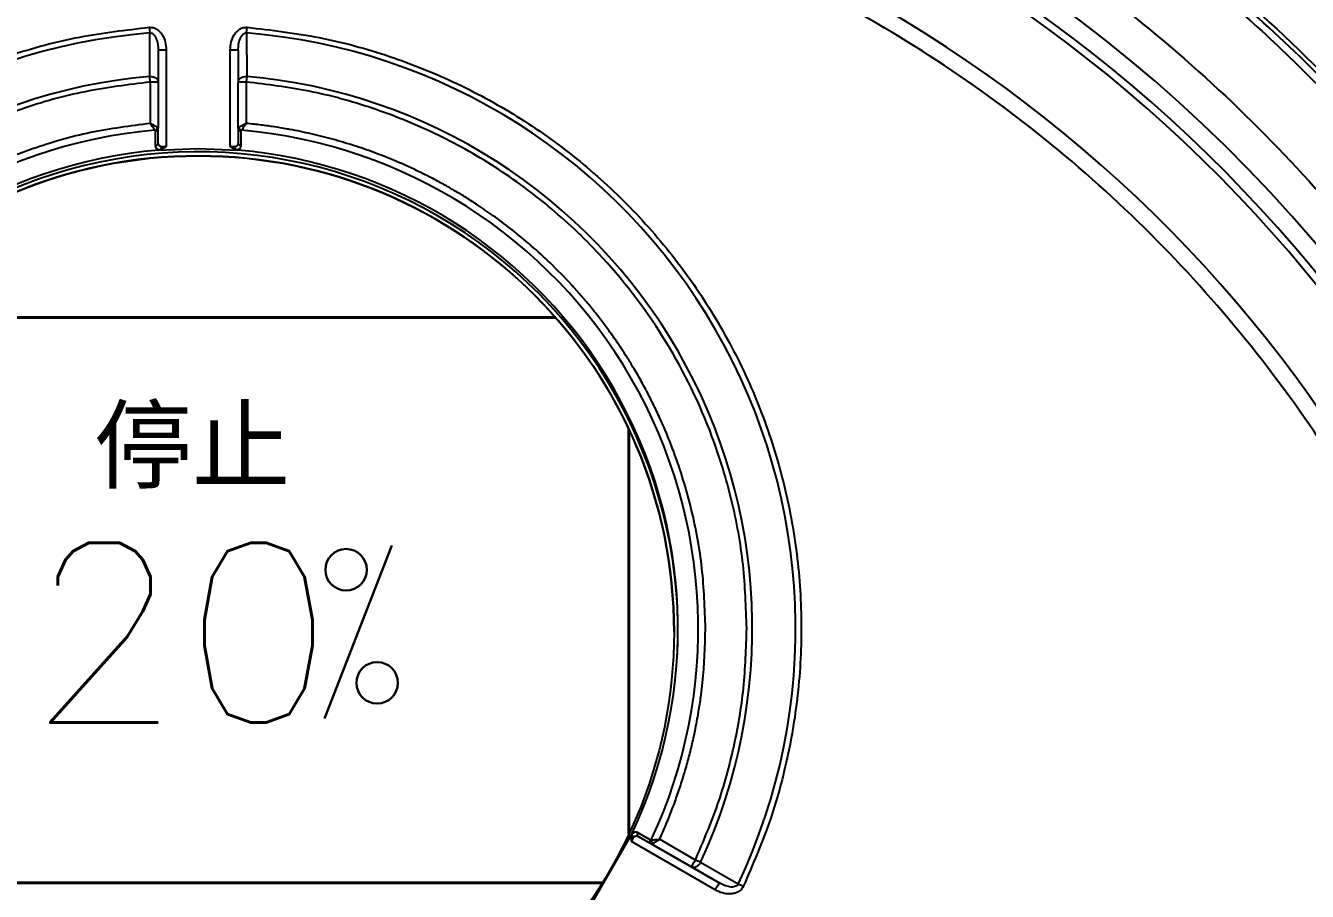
# Model space of a CAD drawing. Header units: millimetres. Extents: x 2379 to 4059, y 879 to 2067.
# Drawn here: x 2836.8 to 2916.9, y 1804.3 to 1858.5 of the extents above; entities that cross this region are included whole.
import ezdxf

# ---------------------------------------------------------------- set-up
doc = ezdxf.new("R2010")
doc.units = ezdxf.units.MM
for name, color, linetype, lineweight in [('AM_5', 3, 'Continuous', 25), ('DIM', 4, 'Continuous', 13), ('标注', 3, 'Continuous', 13), ('粗实线', 7, 'Continuous', 40)]:
    doc.layers.add(name, color=color, linetype=linetype, lineweight=lineweight)
doc.styles.add('01', font='txt.shx')
doc.styles.add('SLDTEXTSTYLE1', font='txt.shx', dxfattribs={"width": 0.7, "bigfont": 'gbcbig.shx'})
doc.dimstyles.new('SLDDIMSTYLE12$0', dxfattribs={"dimtxt": 12, "dimasz": 10, "dimexe": 0, "dimexo": 0.0625, "dimgap": 0.875, "dimtad": 1, "dimdec": 1, "dimlfac": 1.8, "dimrnd": 1e-09, "dimzin": 12, "dimdsep": 46, "dimtxsty": 'SLDTEXTSTYLE1', "dimcen": 0.09, "dimdle": 8.16, "dimclrd": 3, "dimclre": 3, "dimadec": 0, "dimazin": 3, "dimtfac": 1, "dimtdec": 1, "dimtofl": 0, "dimtmove": 0, "dimatfit": 3, "dimfxl": 0, "dimfrac": 2, "dimtolj": 1, "dimlwd": 5, "dimlwe": 5, "dimarcsym": 0})

# ---------------------------------------------------------------- blocks, each defined once
blk = doc.blocks.new('*D38')
at = {"layer": 'AM_5', "color": 3, "lineweight": 5, "transparency": 16777216}
blk.add_line((2903.844, 1984.107), (3083.673, 1984.107), dxfattribs=at)
at = {"layer": 'AM_5', "color": 3, "linetype": 'Continuous', "lineweight": 5, "transparency": 16777216}
for p, q in [((3083.673, 1974.107), (3083.673, 1695.367)), ((2950.845, 1685.367), (3083.673, 1685.367))]:
    blk.add_line(p, q, dxfattribs=at)
at = {"layer": 'AM_5', "color": 3, "transparency": 16777216}
for points in [[(3082.007, 1974.107), (3085.34, 1974.107), (3083.673, 1984.107)], [(3082.007, 1695.367), (3085.34, 1695.367), (3083.673, 1685.367)]]:
    blk.add_solid(points, dxfattribs=at)
at = {"layer": 'Defpoints', "color": 0, "transparency": 16777216}
for p in [(2903.781, 1984.107), (2950.782, 1685.367), (3083.673, 1685.367)]:
    blk.add_point(p, dxfattribs=at)
at = {"layer": 'AM_5', "color": 0, "transparency": 16777216, "insert": (3076.798, 1834.737), "char_height": 12, "attachment_point": 5, "rotation": 90, "style": 'SLDTEXTSTYLE1'}
blk.add_mtext('\\A1;300', dxfattribs=at)

msp = doc.modelspace()

# ---------------------------------------------------------------- linework, layer by layer
at = {"color": 7, "linetype": 'Continuous', "lineweight": 25}
for p, q in [((2844.506, 1858.374), (2844.535, 1858.022)), ((2844.532, 1855.305), (2844.535, 1858.022)), ((2850.592, 1858.022), (2850.621, 1858.374)), ((2850.592, 1858.022), (2850.594, 1855.305)), ((2845.063, 1856.96), (2845.063, 1854.953)), ((2845.563, 1856.96), (2845.563, 1850.925)), ((2849.563, 1850.925), (2849.563, 1856.96)), ((2850.063, 1856.96), (2850.063, 1854.953)), ((2844.563, 1854.953), (2844.532, 1855.305)), ((2850.594, 1855.305), (2850.563, 1854.953)), ((2844.563, 1854.953), (2844.563, 1852.366)), ((2845.063, 1854.953), (2845.063, 1852.061)), ((2850.063, 1852.061), (2850.063, 1854.953)), ((2850.563, 1854.953), (2850.563, 1852.366)), ((2845.063, 1851.125), (2845.063, 1852.061)), ((2850.063, 1852.061), (2850.063, 1851.125)), ((2844.879, 1851.881), (2844.879, 1850.945)), ((2850.247, 1850.945), (2850.248, 1851.881)), ((2845.09, 1850.689), (2847.563, 1850.791)), ((2847.563, 1850.791), (2850.037, 1850.689)), ((2877.313, 1820.554), (2877.313, 1820.554)), ((2874.692, 1807.984), (2872.219, 1803.7)), ((2875.83, 1807.571), (2875.019, 1808.039)), ((2879.886, 1804.439), (2874.66, 1807.456)), ((2875.05, 1807.805), (2875.058, 1807.808)), ((2875.083, 1807.789), (2875.894, 1807.321)), ((2875.083, 1807.789), (2880.136, 1804.872)), ((2875.868, 1807.34), (2875.897, 1807.321)), ((2878.398, 1805.876), (2875.894, 1807.321)), ((2878.648, 1806.309), (2876.408, 1807.602)), ((2880.136, 1804.872), (2878.398, 1805.876)), ((2881.32, 1804.799), (2878.969, 1806.159)), ((2880.467, 1804.716), (2880.136, 1804.872))]:
    msp.add_line(p, q, dxfattribs=at)
at = {"color": 7, "linetype": 'Continuous', "lineweight": 25, "flags": 128}
for points in [[(2845.063, 1856.96), (2845.073, 1856.96), (2845.101, 1856.96), (2845.148, 1856.96), (2845.21, 1856.96), (2845.286, 1856.96), (2845.372, 1856.96), (2845.466, 1856.96), (2845.563, 1856.96)], [(2849.563, 1856.96), (2849.661, 1856.96), (2849.755, 1856.96), (2849.841, 1856.96), (2849.917, 1856.96), (2849.979, 1856.96), (2850.025, 1856.96), (2850.054, 1856.96), (2850.063, 1856.96)], [(2845.063, 1854.953), (2845.054, 1854.953), (2845.025, 1854.953), (2844.979, 1854.953), (2844.917, 1854.953), (2844.841, 1854.953), (2844.755, 1854.953), (2844.661, 1854.953), (2844.563, 1854.953)], [(2850.563, 1854.953), (2850.466, 1854.953), (2850.372, 1854.953), (2850.286, 1854.953), (2850.21, 1854.953), (2850.148, 1854.953), (2850.101, 1854.953), (2850.073, 1854.953), (2850.063, 1854.953)], [(2878.398, 1805.876), (2878.403, 1805.884), (2878.417, 1805.908), (2878.44, 1805.948), (2878.471, 1806.002), (2878.509, 1806.068), (2878.552, 1806.143), (2878.599, 1806.224), (2878.648, 1806.309)], [(2878.969, 1806.159), (2878.936, 1806.175), (2878.9, 1806.191), (2878.862, 1806.209), (2878.821, 1806.228), (2878.78, 1806.247), (2878.736, 1806.267), (2878.692, 1806.288), (2878.648, 1806.309)], [(2880.136, 1804.872), (2880.132, 1804.864), (2880.117, 1804.839), (2880.094, 1804.799), (2880.063, 1804.745), (2880.025, 1804.679), (2879.982, 1804.605), (2879.935, 1804.523), (2879.886, 1804.439)], [(2881.64, 1804.647), (2881.596, 1804.668), (2881.552, 1804.689), (2881.509, 1804.71), (2881.467, 1804.729), (2881.427, 1804.748), (2881.389, 1804.766), (2881.353, 1804.783), (2881.32, 1804.799)]]:
    msp.add_lwpolyline(points, dxfattribs=at)
at = {"color": 7, "linetype": 'Continuous', "lineweight": 25}
msp.add_circle((2847.563, 1820.586), 29.75, dxfattribs=at)
for centre, radius, start, end in [((2847.563, 1785.791), 91.48, 295.79271, 180), ((2847.563, 1785.791), 90.341, 353.64897, 186.35103), ((2847.563, 1785.791), 89.875, 353.64897, 186.35103), ((2847.563, 1785.791), 85.319, 353.33017, 186.66983), ((2847.563, 1820.791), 37.354, 94.65071, 205.34929), ((2847.563, 1820.791), 37.354, 334.65071, 85.34929), ((2847.563, 1820.791), 34.646, 95.01875, 204.98125), ((2847.563, 1820.791), 34.646, 335.01875, 84.98125), ((2844.792, 1852.158), 0.229, 285.08159, 349.89545), ((2844.874, 1852.07), 0.19, 271.48934, 357.31235), ((2850.253, 1852.07), 0.19, 182.68765, 268.51066), ((2850.335, 1852.158), 0.229, 190.10455, 254.91841), ((2847.563, 1820.791), 31.264, 94.97704, 205.02296), ((2847.563, 1820.791), 31.264, 334.97704, 85.02296), ((2847.563, 1820.791), 30, 94.72923, 205.27077), ((2847.563, 1820.586), 30, 357.22072, 180), ((2844.874, 1851.134), 0.189, 271.61717, 357.31776), ((2847.563, 1820.791), 30, 334.72923, 85.27077), ((2850.253, 1851.134), 0.189, 182.6801, 268.38296), ((2847.563, 1820.586), 29.75, 0, 179.93876), ((2875.186, 1807.949), 0.189, 151.61704, 237.31779), ((2875.996, 1807.481), 0.19, 151.48921, 237.31239), ((2876.114, 1807.508), 0.229, 165.08163, 229.89541)]:
    msp.add_arc(centre, radius, start, end, dxfattribs=at)
for points in [[(2858.353, 1883.466), (2862.004, 1882.942), (2869.308, 1881.894), (2879.951, 1878.774), (2890.194, 1874.566), (2899.895, 1869.211), (2908.934, 1862.806), (2917.196, 1855.425), (2924.577, 1847.163), (2930.982, 1838.123), (2936.337, 1828.423), (2940.545, 1818.18), (2943.665, 1807.536), (2944.713, 1800.233), (2945.237, 1796.581)], [(2864.895, 1883.263), (2868.19, 1882.577), (2874.778, 1881.204), (2884.33, 1877.883), (2893.514, 1873.679), (2902.217, 1868.544), (2910.353, 1862.554), (2917.838, 1855.767), (2924.593, 1848.253), (2930.548, 1840.091), (2935.646, 1831.366), (2939.811, 1822.165), (2943.091, 1812.599), (2944.435, 1806.004), (2945.108, 1802.707)], [(2753.823, 1785.792), (2753.91, 1788.86), (2754.084, 1794.995), (2755.487, 1804.109), (2757.712, 1813.047), (2760.82, 1821.723), (2764.759, 1830.052), (2769.496, 1837.955), (2774.985, 1845.356), (2781.172, 1852.183), (2787.999, 1858.371), (2795.4, 1863.86), (2803.303, 1868.597), (2811.633, 1872.535), (2820.308, 1875.643), (2829.246, 1877.868), (2838.36, 1879.271), (2844.496, 1879.445), (2847.563, 1879.532)], [(2847.563, 1879.532), (2850.631, 1879.445), (2856.766, 1879.271), (2865.881, 1877.868), (2874.819, 1875.643), (2883.494, 1872.535), (2891.823, 1868.597), (2899.727, 1863.86), (2907.127, 1858.371), (2913.954, 1852.183), (2920.142, 1845.356), (2925.631, 1837.955), (2930.368, 1830.052), (2934.307, 1821.723), (2937.415, 1813.047), (2939.64, 1804.109), (2941.043, 1794.995), (2941.217, 1788.86), (2941.304, 1785.792)], [(2847.563, 1870.078), (2844.601, 1869.987), (2838.675, 1869.807), (2829.886, 1868.352), (2821.293, 1866.047), (2812.992, 1862.832), (2805.075, 1858.766), (2797.63, 1853.889), (2790.74, 1848.255), (2784.481, 1841.927), (2778.923, 1834.975), (2774.127, 1827.477), (2770.147, 1819.516), (2767.029, 1811.18), (2764.8, 1802.562), (2763.508, 1793.76), (2763.084, 1784.861), (2763.593, 1778.955), (2763.847, 1776.001)], [(2931.279, 1776.001), (2931.534, 1778.955), (2932.043, 1784.861), (2931.618, 1793.76), (2930.327, 1802.562), (2928.098, 1811.18), (2924.98, 1819.516), (2921, 1827.477), (2916.204, 1834.975), (2910.646, 1841.927), (2904.387, 1848.255), (2897.497, 1853.889), (2890.052, 1858.766), (2882.135, 1862.832), (2873.834, 1866.047), (2865.241, 1868.352), (2856.451, 1869.807), (2850.526, 1869.987), (2847.563, 1870.078)], [(2922.201, 1850.435), (2920.625, 1852.19), (2917.472, 1855.701), (2913.961, 1858.854), (2912.206, 1860.43)], [(2850.621, 1858.374), (2852.129, 1858.198), (2855.146, 1857.847), (2859.549, 1856.633), (2863.781, 1854.936), (2867.775, 1852.732), (2871.476, 1850.065), (2874.828, 1846.971), (2877.783, 1843.496), (2880.298, 1839.691), (2882.336, 1835.61), (2883.868, 1831.313), (2884.871, 1826.863), (2885.331, 1822.325), (2885.242, 1817.763), (2884.596, 1813.25), (2883.446, 1808.83), (2882.242, 1806.042), (2881.64, 1804.647)], [(2844.563, 1854.953), (2843.202, 1854.785), (2840.478, 1854.451), (2836.506, 1853.333), (2832.69, 1851.784), (2829.089, 1849.779), (2825.753, 1847.361), (2822.73, 1844.56), (2820.064, 1841.418), (2817.794, 1837.979), (2815.951, 1834.293), (2814.562, 1830.413), (2813.648, 1826.395), (2813.221, 1822.296), (2813.286, 1818.175), (2813.852, 1814.096), (2814.871, 1810.097), (2815.943, 1807.571), (2816.479, 1806.309)], [(2844.563, 1852.366), (2843.314, 1852.204), (2840.816, 1851.88), (2837.176, 1850.833), (2833.68, 1849.394), (2830.381, 1847.54), (2827.326, 1845.311), (2824.557, 1842.733), (2822.113, 1839.845), (2820.03, 1836.687), (2818.337, 1833.305), (2817.058, 1829.745), (2816.21, 1826.058), (2815.807, 1822.297), (2815.851, 1818.513), (2816.352, 1814.766), (2817.266, 1811.09), (2818.234, 1808.764), (2818.718, 1807.602)], [(2845.563, 1850.925), (2845.506, 1850.919), (2845.392, 1850.909), (2845.297, 1850.898), (2845.249, 1850.892)], [(2849.878, 1850.892), (2849.83, 1850.898), (2849.735, 1850.909), (2849.621, 1850.919), (2849.563, 1850.925)], [(2874.66, 1807.456), (2874.684, 1807.509), (2874.732, 1807.613), (2874.77, 1807.701), (2874.789, 1807.745)]]:
    msp.add_open_spline(points, degree=3, dxfattribs=at)
for points, knots in [([(2809.856, 1820.791), (2809.906, 1822.255), (2810.006, 1825.225), (2810.829, 1829.676), (2812.187, 1834.128), (2814.146, 1838.479), (2816.688, 1842.62), (2819.763, 1846.422), (2823.302, 1849.795), (2827.223, 1852.664), (2831.401, 1854.97), (2835.729, 1856.684), (2840.099, 1857.866), (2843.05, 1858.206), (2844.506, 1858.374)], [0, 0, 0, 0, 0.078216, 0.158605, 0.241035, 0.32651, 0.412892, 0.5, 0.587092, 0.673473, 0.758965, 0.841378, 0.921776, 1, 1, 1, 1]), ([(2844.506, 1858.374), (2844.587, 1858.373), (2844.753, 1858.37), (2844.977, 1858.261), (2845.169, 1858.102), (2845.366, 1857.839), (2845.529, 1857.451), (2845.552, 1857.124), (2845.563, 1856.96)], [0, 0, 0, 0, 0.122541, 0.250728, 0.370854, 0.501138, 0.750528, 1, 1, 1, 1]), ([(2844.535, 1858.022), (2844.556, 1858.023), (2844.598, 1858.024), (2844.683, 1857.999), (2844.779, 1857.928), (2844.87, 1857.808), (2844.97, 1857.608), (2845.047, 1857.321), (2845.058, 1857.082), (2845.063, 1856.96)], [0, 0, 0, 0, 0.04691, 0.093633, 0.194711, 0.311017, 0.43912, 0.713502, 1, 1, 1, 1]), ([(2849.563, 1856.96), (2849.575, 1857.124), (2849.597, 1857.451), (2849.761, 1857.839), (2849.958, 1858.102), (2850.149, 1858.261), (2850.374, 1858.37), (2850.54, 1858.373), (2850.621, 1858.374)], [0, 0, 0, 0, 0.249813, 0.499193, 0.628879, 0.749485, 0.877324, 1, 1, 1, 1]), ([(2850.063, 1856.96), (2850.069, 1857.082), (2850.079, 1857.321), (2850.157, 1857.608), (2850.257, 1857.808), (2850.348, 1857.928), (2850.444, 1857.999), (2850.529, 1858.024), (2850.571, 1858.023), (2850.592, 1858.022)], [0, 0, 0, 0, 0.286546, 0.561069, 0.68919, 0.805477, 0.906505, 0.953176, 1, 1, 1, 1]), ([(2844.532, 1855.305), (2844.598, 1855.303), (2844.698, 1855.299), (2844.822, 1855.258), (2844.905, 1855.214), (2844.976, 1855.156), (2845.045, 1855.071), (2845.056, 1854.999), (2845.063, 1854.953)], [0, 0, 0, 0, 0.238585, 0.363839, 0.500003, 0.621304, 0.761415, 1, 1, 1, 1]), ([(2850.063, 1854.953), (2850.071, 1854.999), (2850.082, 1855.071), (2850.15, 1855.156), (2850.221, 1855.214), (2850.305, 1855.258), (2850.429, 1855.299), (2850.529, 1855.303), (2850.594, 1855.305)], [0, 0, 0, 0, 0.238585, 0.378746, 0.499997, 0.636212, 0.761415, 1, 1, 1, 1]), ([(2881.856, 1820.791), (2881.812, 1822.118), (2881.721, 1824.808), (2880.979, 1828.84), (2879.543, 1833.566), (2876.997, 1838.797), (2873.453, 1843.509), (2869.728, 1847.083), (2866.189, 1849.696), (2862.416, 1851.801), (2858.505, 1853.374), (2854.553, 1854.467), (2851.881, 1854.792), (2850.563, 1854.953)], [0, 0, 0, 0, 0.078277, 0.15871, 0.241168, 0.369329, 0.499889, 0.586965, 0.673339, 0.758831, 0.841272, 0.921714, 1, 1, 1, 1]), ([(2845.017, 1852.118), (2844.992, 1852.132), (2844.941, 1852.16), (2844.831, 1852.219), (2844.704, 1852.29), (2844.615, 1852.338), (2844.563, 1852.366)], [0, 0, 0, 0, 0.242714, 0.515432, 0.71469, 1, 1, 1, 1]), ([(2844.851, 1851.938), (2844.836, 1851.961), (2844.803, 1852.009), (2844.734, 1852.113), (2844.652, 1852.234), (2844.596, 1852.317), (2844.563, 1852.366)], [0, 0, 0, 0, 0.242139, 0.515387, 0.713959, 1, 1, 1, 1]), ([(2845.063, 1852.061), (2845.061, 1852.072), (2845.057, 1852.092), (2845.029, 1852.11), (2845.017, 1852.118)], [0, 0, 0, 0, 0.544668, 1, 1, 1, 1]), ([(2850.11, 1852.118), (2850.098, 1852.11), (2850.07, 1852.092), (2850.066, 1852.072), (2850.063, 1852.061)], [0, 0, 0, 0, 0.455333, 1, 1, 1, 1]), ([(2850.563, 1852.366), (2850.511, 1852.338), (2850.423, 1852.29), (2850.296, 1852.219), (2850.186, 1852.16), (2850.135, 1852.132), (2850.11, 1852.118)], [0, 0, 0, 0, 0.285344, 0.484568, 0.757303, 1, 1, 1, 1]), ([(2850.563, 1852.366), (2850.53, 1852.317), (2850.475, 1852.234), (2850.392, 1852.113), (2850.324, 1852.009), (2850.291, 1851.961), (2850.276, 1851.938)], [0, 0, 0, 0, 0.286006, 0.484613, 0.757844, 1, 1, 1, 1]), ([(2879.281, 1820.791), (2879.238, 1822.046), (2879.152, 1824.555), (2878.459, 1828.266), (2877.632, 1830.99), (2876.933, 1832.78), (2876.541, 1833.701), (2876.119, 1834.608), (2875.67, 1835.502), (2875.192, 1836.381), (2874.846, 1836.971), (2874.595, 1837.384), (2874.301, 1837.86), (2873.834, 1838.574), (2873.261, 1839.39), (2872.732, 1840.099), (2872.193, 1840.782), (2871.622, 1841.467), (2871.191, 1841.954), (2870.517, 1842.691), (2869.654, 1843.574), (2868.378, 1844.742), (2867.19, 1845.723), (2866.07, 1846.56), (2865.135, 1847.203), (2864.341, 1847.713), (2863.622, 1848.148), (2862.897, 1848.56), (2862.145, 1848.963), (2861.59, 1849.24), (2860.804, 1849.618), (2859.868, 1850.037), (2858.54, 1850.559), (2857.271, 1850.997), (2856.183, 1851.321), (2855.303, 1851.552), (2854.634, 1851.713), (2853.962, 1851.859), (2853.466, 1851.956), (2853.041, 1852.033), (2852.59, 1852.11), (2851.899, 1852.214), (2851.19, 1852.304), (2850.733, 1852.349), (2850.563, 1852.366)], [0, 0, 0, 0, 0.080365, 0.160729, 0.241094, 0.262468, 0.283842, 0.305215, 0.326587, 0.347957, 0.369326, 0.370443, 0.378885, 0.405204, 0.425118, 0.442801, 0.461848, 0.480895, 0.49994, 0.50352, 0.544914, 0.57896, 0.614384, 0.643615, 0.668512, 0.687104, 0.704122, 0.72234, 0.740558, 0.758776, 0.762108, 0.796425, 0.824503, 0.853496, 0.882488, 0.897179, 0.911868, 0.926558, 0.941247, 0.944272, 0.9542, 0.970596, 0.989058, 1, 1, 1, 1]), ([(2844.851, 1851.938), (2844.859, 1851.929), (2844.876, 1851.911), (2844.878, 1851.891), (2844.879, 1851.881)], [0, 0, 0, 0, 0.49497, 1, 1, 1, 1]), ([(2850.248, 1851.881), (2850.249, 1851.891), (2850.251, 1851.911), (2850.268, 1851.929), (2850.276, 1851.938)], [0, 0, 0, 0, 0.505034, 1, 1, 1, 1]), ([(2844.879, 1850.945), (2844.883, 1850.92), (2844.89, 1850.871), (2844.947, 1850.805), (2845.032, 1850.747), (2845.117, 1850.719), (2845.159, 1850.706)], [0, 0, 0, 0, 0.253237, 0.501002, 0.754124, 1, 1, 1, 1]), ([(2845.249, 1850.892), (2845.222, 1850.906), (2845.165, 1850.934), (2845.085, 1851.01), (2845.072, 1851.079), (2845.063, 1851.125)], [0, 0, 0, 0, 0.233086, 0.493007, 1, 1, 1, 1]), ([(2845.563, 1850.925), (2845.491, 1850.872), (2845.381, 1850.792), (2845.219, 1850.711), (2845.131, 1850.696), (2845.09, 1850.689)], [0, 0, 0, 0, 0.500211, 0.768831, 1, 1, 1, 1]), ([(2845.159, 1850.706), (2845.155, 1850.704), (2845.148, 1850.699), (2845.124, 1850.693), (2845.104, 1850.691), (2845.09, 1850.689)], [0, 0, 0, 0, 0.22087, 0.452261, 1, 1, 1, 1]), ([(2845.249, 1850.892), (2845.249, 1850.892), (2845.249, 1850.892), (2845.249, 1850.892), (2845.249, 1850.892), (2845.249, 1850.891), (2845.248, 1850.887), (2845.247, 1850.87), (2845.241, 1850.832), (2845.223, 1850.78), (2845.194, 1850.733), (2845.171, 1850.715), (2845.159, 1850.706)], [0, 0, 0, 0, 0.000085, 0.000256, 0.000889, 0.00335, 0.013107, 0.052364, 0.215004, 0.505233, 0.751511, 1, 1, 1, 1]), ([(2850.037, 1850.689), (2849.996, 1850.696), (2849.908, 1850.711), (2849.746, 1850.791), (2849.635, 1850.872), (2849.563, 1850.925)], [0, 0, 0, 0, 0.2295204, 0.499747, 1, 1, 1, 1]), ([(2850.063, 1851.125), (2850.055, 1851.079), (2850.042, 1851.01), (2849.962, 1850.934), (2849.905, 1850.906), (2849.878, 1850.892)], [0, 0, 0, 0, 0.506993, 0.766897, 1, 1, 1, 1]), ([(2849.968, 1850.706), (2849.955, 1850.715), (2849.931, 1850.734), (2849.903, 1850.782), (2849.885, 1850.836), (2849.88, 1850.874), (2849.878, 1850.892)], [0, 0, 0, 0, 0.260276, 0.5208, 0.77013, 1, 1, 1, 1]), ([(2849.968, 1850.706), (2850.009, 1850.719), (2850.095, 1850.747), (2850.18, 1850.805), (2850.237, 1850.871), (2850.244, 1850.92), (2850.247, 1850.945)], [0, 0, 0, 0, 0.245779, 0.498992, 0.746656, 1, 1, 1, 1]), ([(2850.037, 1850.689), (2850.022, 1850.691), (2850.002, 1850.693), (2849.979, 1850.7), (2849.971, 1850.704), (2849.968, 1850.706)], [0, 0, 0, 0, 0.55228, 0.782751, 1, 1, 1, 1]), ([(2817.567, 1820.823), (2817.565, 1820.812), (2817.371, 1818.851), (2818.038, 1814.895), (2819.645, 1809.239), (2822.465, 1804.015), (2826.212, 1799.446), (2830.787, 1795.668), (2836.018, 1792.966), (2840.015, 1791.509), (2842.229, 1791.314), (2842.489, 1791.291)], [0, 0, 0, 0, 0.0007602, 0.1408474, 0.2809347, 0.4210219, 0.5611091, 0.7011963, 0.8412835, 0.9813707, 1, 1, 1, 1]), ([(2876.408, 1807.602), (2876.54, 1807.897), (2876.805, 1808.489), (2877.166, 1809.391), (2877.502, 1810.303), (2877.81, 1811.225), (2878.089, 1812.156), (2878.339, 1813.095), (2878.49, 1813.743), (2878.593, 1814.219), (2878.709, 1814.775), (2878.863, 1815.619), (2879.004, 1816.579), (2879.21, 1818.266), (2879.249, 1819.657), (2879.281, 1820.791)], [0, 0, 0, 0, 0.071444, 0.142884, 0.21432, 0.285763, 0.357207, 0.428638, 0.500056, 0.504064, 0.536048, 0.625256, 0.693238, 0.750093, 1, 1, 1, 1]), ([(2878.648, 1806.309), (2879.139, 1807.454), (2880.122, 1809.746), (2881.101, 1813.362), (2881.741, 1817.052), (2881.818, 1819.545), (2881.856, 1820.791)], [0, 0, 0, 0, 0.2499816, 0.4999998, 0.7499816, 1, 1, 1, 1]), ([(2874.66, 1807.456), (2874.65, 1807.545), (2874.636, 1807.681), (2874.647, 1807.861), (2874.678, 1807.945), (2874.692, 1807.984)], [0, 0, 0, 0, 0.500211, 0.768831, 1, 1, 1, 1]), ([(2875.019, 1808.039), (2874.996, 1808.048), (2874.95, 1808.066), (2874.865, 1808.05), (2874.771, 1808.006), (2874.705, 1807.946), (2874.672, 1807.916)], [0, 0, 0, 0, 0.253237, 0.501002, 0.754124, 1, 1, 1, 1]), ([(2874.672, 1807.916), (2874.672, 1807.92), (2874.673, 1807.929), (2874.678, 1807.953), (2874.687, 1807.971), (2874.692, 1807.984)], [0, 0, 0, 0, 0.22087, 0.452261, 1, 1, 1, 1]), ([(2874.789, 1807.745), (2874.789, 1807.745), (2874.789, 1807.745), (2874.789, 1807.745), (2874.789, 1807.745), (2874.788, 1807.746), (2874.785, 1807.748), (2874.771, 1807.758), (2874.74, 1807.782), (2874.705, 1807.823), (2874.678, 1807.872), (2874.674, 1807.901), (2874.672, 1807.916)], [0, 0, 0, 0, 0.0000851, 0.0002561, 0.000889, 0.0033496, 0.0131073, 0.0523637, 0.2150037, 0.5052334, 0.751511, 1, 1, 1, 1]), ([(2874.789, 1807.745), (2874.814, 1807.762), (2874.867, 1807.797), (2874.972, 1807.828), (2875.039, 1807.805), (2875.083, 1807.789)], [0, 0, 0, 0, 0.233086, 0.493007, 1, 1, 1, 1]), ([(2875.893, 1807.567), (2875.881, 1807.564), (2875.858, 1807.559), (2875.839, 1807.567), (2875.83, 1807.571)], [0, 0, 0, 0, 0.4949702, 1, 1, 1, 1]), ([(2875.893, 1807.567), (2875.921, 1807.569), (2875.979, 1807.573), (2876.104, 1807.58), (2876.249, 1807.591), (2876.349, 1807.598), (2876.408, 1807.602)], [0, 0, 0, 0, 0.242139, 0.515387, 0.713959, 1, 1, 1, 1]), ([(2875.894, 1807.321), (2875.905, 1807.318), (2875.924, 1807.311), (2875.954, 1807.326), (2875.967, 1807.333)], [0, 0, 0, 0, 0.544668, 1, 1, 1, 1]), ([(2875.967, 1807.333), (2875.99, 1807.347), (2876.038, 1807.376), (2876.142, 1807.44), (2876.268, 1807.515), (2876.356, 1807.57), (2876.408, 1807.602)], [0, 0, 0, 0, 0.233588, 0.498754, 0.705373, 1, 1, 1, 1]), ([(2878.969, 1806.159), (2878.934, 1806.104), (2878.881, 1806.019), (2878.783, 1805.932), (2878.703, 1805.882), (2878.618, 1805.849), (2878.51, 1805.832), (2878.441, 1805.859), (2878.398, 1805.876)], [0, 0, 0, 0, 0.238585, 0.363839, 0.500003, 0.621304, 0.761415, 1, 1, 1, 1]), ([(2881.32, 1804.799), (2881.311, 1804.78), (2881.291, 1804.742), (2881.226, 1804.682), (2881.117, 1804.634), (2880.968, 1804.615), (2880.744, 1804.628), (2880.579, 1804.68), (2880.467, 1804.716)], [0, 0, 0, 0, 0.0657455, 0.1312299, 0.2728945, 0.435902, 0.6154442, 1, 1, 1, 1]), ([(2881.64, 1804.647), (2881.598, 1804.578), (2881.513, 1804.436), (2881.307, 1804.296), (2881.073, 1804.21), (2880.746, 1804.17), (2880.329, 1804.223), (2880.034, 1804.367), (2879.886, 1804.439)], [0, 0, 0, 0, 0.122541, 0.250728, 0.370854, 0.501138, 0.750528, 1, 1, 1, 1])]:
    msp.add_open_spline(points, degree=3, knots=knots, dxfattribs=at)
at = {"layer": 'DIM', "lineweight": 30}
msp.add_line((2859.673, 1825.977), (2855.455, 1815.152), dxfattribs=at)
for centre in [(2856.81, 1824.458), (2858.753, 1817.386)]:
    msp.add_circle(centre, 1.297, dxfattribs=at)
at = {"layer": '粗实线', "linetype": 'ByBlock'}
for points in [[(2825.211, 1840.219), (2869.915, 1840.219)], [(2874.492, 1833.23), (2874.492, 1807.942)], [(2872.834, 1804.887), (2822.292, 1804.887)]]:
    msp.add_lwpolyline(points, dxfattribs=at)

# ---------------------------------------------------------------- texts
at = {"layer": '标注', "attachment_point": 1, "style": '01'}
for s, insert, char_height, width in [('停止', (2841.038, 1834.502), 4.5, 32.86896), ('20', (2836.862, 1826.149), 11.25, 53.65123)]:
    msp.add_mtext(s, dxfattribs=dict(at, insert=insert, char_height=char_height, width=width))

# ---------------------------------------------------------------- dimensions: what is measured, and where the dimension line sits
at = {"layer": 'AM_5'}
dim = msp.add_linear_dim(base=(3083.673, 1685.367), p1=(2903.781, 1984.107), p2=(2950.782, 1685.367), angle=90, text='300', dimstyle='SLDDIMSTYLE12$0', override={"dimlfac": 1, "dimpost": ''}, dxfattribs=at)
dim.commit()
dim.dimension.update_dxf_attribs({"geometry": '*D38', "text_midpoint": (3076.798, 1834.737)})

doc.saveas('drawing.dxf')
